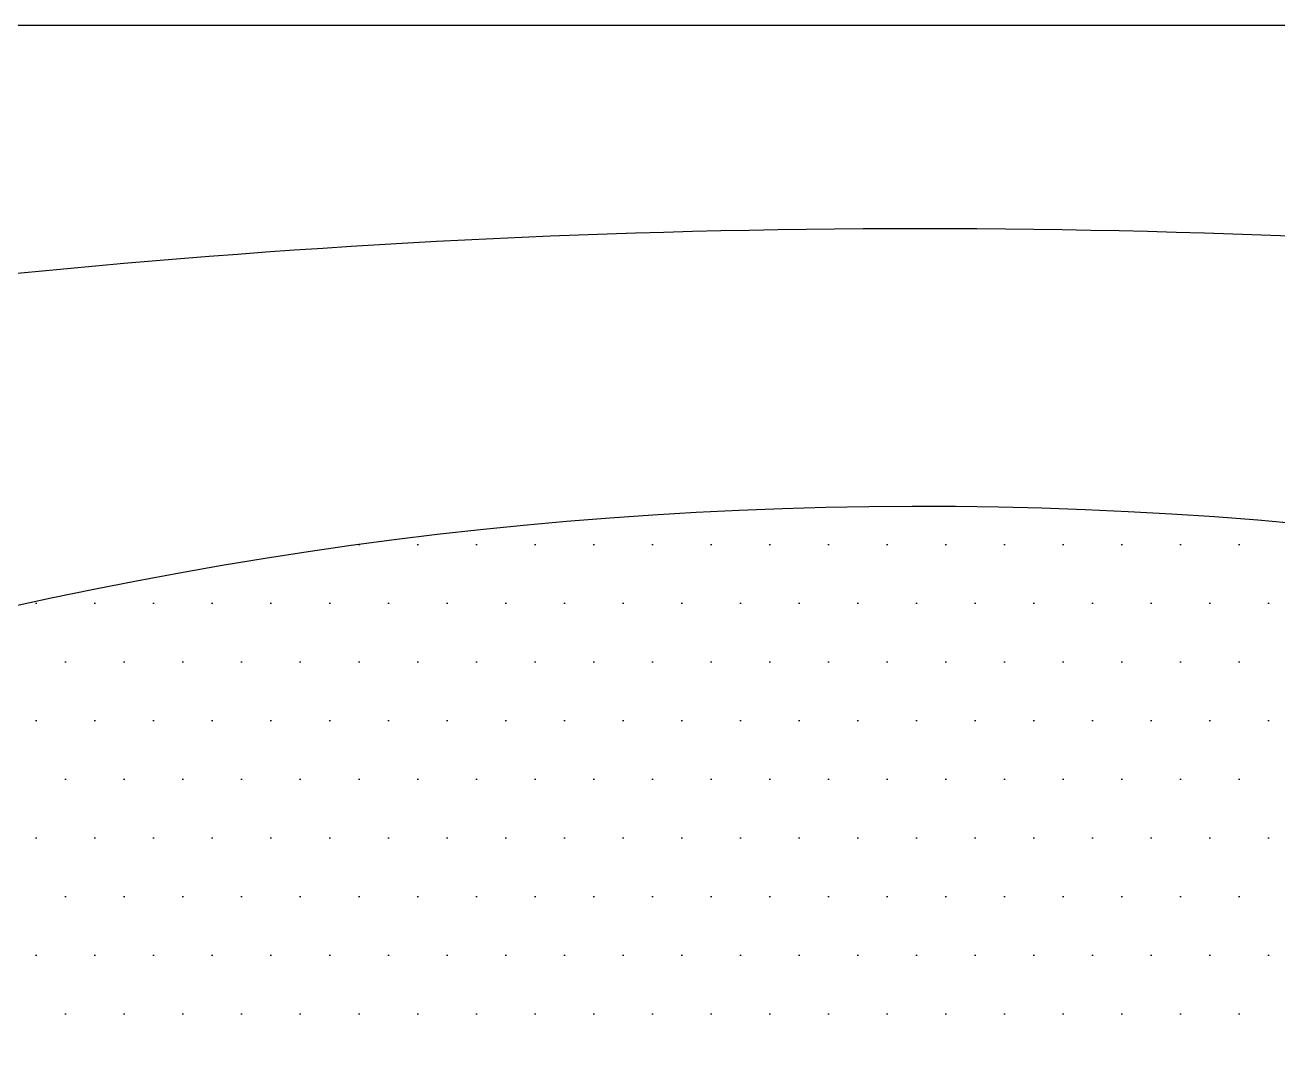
# Model space of a CAD drawing. Header units: millimetres. Extents: x -1272.54 to -1270.71, y 2225.12 to 2226.22.
# Drawn here: x -1272.006 to -1271.472, y 2225.777 to 2226.216 of the extents above; entities that cross this region are included whole.
import ezdxf

# ---------------------------------------------------------------- set-up
doc = ezdxf.new("R2010")
doc.units = ezdxf.units.MM
doc.header["$LTSCALE"] = 10
doc.layers.add('jacuzzi', color=1, linetype='Continuous')

msp = doc.modelspace()

# ---------------------------------------------------------------- hatches: boundary and pattern name
at = {"layer": 'jacuzzi'}
h = msp.add_hatch(dxfattribs=at)
h.set_pattern_fill('DOTS', color=256, scale=0.4, style=0)
h.set_pattern_definition([(0, (-1274.438957, 2226.49444), (0.0125, 0.025), [0, -0.025])])
edge = h.paths.add_edge_path()
edge.add_ellipse((-1271.62496, 2223.52674), major_axis=(0, 2.48397), ratio=0.842911, start_angle=-16.08844, end_angle=16.27113)
edge.add_arc((-1272.18542, 2225.83562), 0.08, 109.0994, 166.1307)
edge.add_ellipse((-1271.96243, 2225.712), major_axis=(0.08462, 0.57165), ratio=0.558822, start_angle=80.31356, end_angle=130.20099)
edge.add_arc((-1272.18448, 2225.40233), 0.08, 196.8588, 260.3496)
edge.add_ellipse((-1271.62496, 2230.06571), major_axis=(0, 4.7907), ratio=0.842911, start_angle=171.84333, end_angle=177.52904)
edge.add_ellipse((-1271.62496, 2230.06571), major_axis=(0, 4.7907), ratio=0.842911, start_angle=182.47096, end_angle=188.0699)
edge.add_arc((-1271.07135, 2225.40133), 0.08, 279.5483, 343.0307)
edge.add_ellipse((-1271.2931, 2225.712), major_axis=(-0.15407, 0.46127), ratio=0.68241, start_angle=212.2492, end_angle=275.0197, ccw=False)
edge.add_arc((-1271.07063, 2225.83773), 0.08, 14.0043, 71.1107)
edge.add_line((-1271.70901, 2225.30499), (-1271.77237, 2225.31016))
edge.add_line((-1271.79941, 2225.27904), (-1271.77237, 2225.31016))
edge.add_line((-1271.45051, 2225.27904), (-1271.47755, 2225.31016))
edge.add_line((-1271.54091, 2225.30499), (-1271.47755, 2225.31016))
edge.add_spline(control_points=[(-1271.58098, 2225.35111), (-1271.58098, 2225.34696), (-1271.58051, 2225.34282), (-1271.57791, 2225.33177), (-1271.5748, 2225.32519), (-1271.5663, 2225.31439), (-1271.5609, 2225.31019), (-1271.55053, 2225.30583), (-1271.54582, 2225.30491), (-1271.54112, 2225.30499)], knot_values=[1.570796, 1.570796, 1.570796, 1.570796, 1.842994, 1.842994, 2.322226, 2.322226, 2.801459, 2.801459, 3.155508, 3.155508, 3.155508, 3.155508], degree=3, periodic=0)
edge.add_arc((-1271.62496, 2225.36087), 0.04398, 0, 180)
edge.add_spline(control_points=[(-1271.7088, 2225.30499), (-1271.70519, 2225.30493), (-1271.70157, 2225.30546), (-1271.69228, 2225.30837), (-1271.68687, 2225.31176), (-1271.67791, 2225.32093), (-1271.67436, 2225.3267), (-1271.67, 2225.33877), (-1271.66894, 2225.34494), (-1271.66894, 2225.35111)], knot_values=[3.127678, 3.127678, 3.127678, 3.127678, 3.399848, 3.399848, 3.853589, 3.853589, 4.307329, 4.307329, 4.712389, 4.712389, 4.712389, 4.712389], degree=3, periodic=0)

# ---------------------------------------------------------------- linework, layer by layer
at = {"layer": 'jacuzzi', "color": 3}
msp.add_lwpolyline([(-1272.51195, 2226.21587), (-1270.73797, 2226.21587)], dxfattribs=at)
at = {"layer": 'jacuzzi'}
for centre, major_axis, start_param, end_param in [((-1271.62496, 2220.66042), (0, 5.46861), -0.168495, 0.168495), ((-1271.62496, 2223.52674), (0, 2.48397), -0.280796, 0.283985)]:
    msp.add_ellipse(centre, major_axis=major_axis, ratio=0.842911, start_param=start_param, end_param=end_param, dxfattribs=at)

doc.saveas('drawing.dxf')
